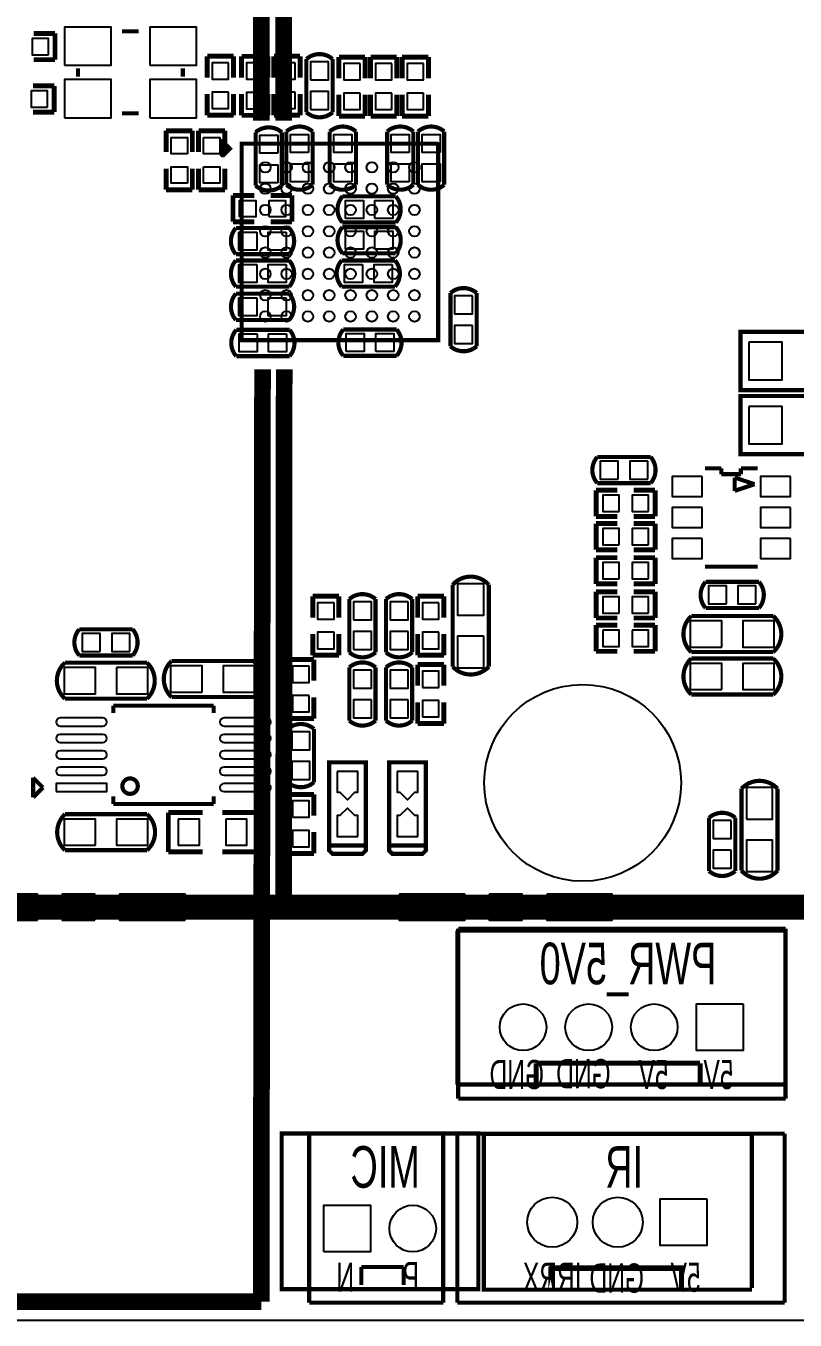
# Model space of a CAD drawing. Extents: x -118 to 7078, y 0 to 4366.
# Drawn here: x 1328 to 2252, y 0 to 1554 of the extents above; entities that cross this region are included whole.
import ezdxf

# ---------------------------------------------------------------- set-up
doc = ezdxf.new("R2010")
doc.units = 0
doc.header["$MEASUREMENT"] = 0
for name, color, linetype in [('BG_OUTLINE', 254, 'CONTINUOUS'), ('BG_SILKSCREEN_BOTTOM', 141, 'CONTINUOUS'), ('PG_SILKSCREEN_BOTTOM', 85, 'CONTINUOUS'), ('PG_SILKSCREEN_TOP', 85, 'CONTINUOUS'), ('PIN_BOTTOM', 5, 'CONTINUOUS'), ('PIN_TOP', 92, 'CONTINUOUS')]:
    doc.layers.add(name, color=color, linetype=linetype)

msp = doc.modelspace()

# ---------------------------------------------------------------- linework, layer by layer
at = {"layer": 'BG_OUTLINE'}
msp.add_lwpolyline([(-118.11, 4056.352), (-118.11, 157.158, 0.414214), (39.048, 0), (6929.835, 0, 0.378859), (7078.22, 148.385), (7078.22, 4054.613, 0.42493), (6917.834, 4215), (6557, 4214.999), (6557, 3842), (5999, 3842), (5999, 4214.998), (1823, 4214.987), (1823, 4168), (1656, 4168), (1656, 4214.987), (1205, 4214.986), (1205, 4168), (1038, 4168), (1038, 4214.986), (40.538, 4214.985, 0.418755)], format="xyb", close=True, dxfattribs=at)
at = {"layer": 'BG_SILKSCREEN_BOTTOM'}
for points in [[(258, 496, 30, 30, 0), (6291, 496, 30, 30, 0)], [(1847, 470, 5, 5, 0), (2240, 470, 5, 5, 0)], [(1847, 266, 5, 5, 0), (1847, 470, 5, 5, 0)], [(2240, 470, 5, 5, 0), (2240, 266, 5, 5, 0)], [(2240, 266, 5, 5, 0), (1847, 266, 5, 5, 0)], [(1668, 224, 5, 5, 0), (1829, 224, 5, 5, 0)], [(1668, 21, 5, 5, 0), (1668, 224, 5, 5, 0)], [(1829, 224, 5, 5, 0), (1829, 21, 5, 5, 0)], [(2239, 224, 5, 5, 0), (1846, 224, 5, 5, 0)], [(1846, 224, 5, 5, 0), (1846, 21, 5, 5, 0)], [(2239, 21, 5, 5, 0), (2239, 224, 5, 5, 0)], [(1829, 21, 5, 5, 0), (1668, 21, 5, 5, 0)], [(1846, 21, 5, 5, 0), (2239, 21, 5, 5, 0)]]:
    msp.add_lwpolyline(points, format="xyseb", dxfattribs=at)
at = {"layer": 'PG_SILKSCREEN_BOTTOM'}
for points in [[(1337.239, 1545.348, 5.909, 5.909, 0), (1362.829, 1545.348, 5.909, 5.909, 0)], [(1362.829, 1545.348, 5.909, 5.909, 0), (1362.829, 1513.852, 5.909, 5.909, 0)], [(1443.4, 1547.81, 5, 5, 0), (1463.4, 1547.81, 5, 5, 0)], [(1362.829, 1513.852, 5.909, 5.909, 0), (1337.239, 1513.852, 5.909, 5.909, 0)], [(1545.652, 1518.029, 5.909, 5.909, 0), (1577.148, 1518.029, 5.909, 5.909, 0)], [(1545.652, 1492.439, 5.909, 5.909, 0), (1545.652, 1518.029, 5.909, 5.909, 0)], [(1577.148, 1518.029, 5.909, 5.909, 0), (1577.148, 1492.439, 5.909, 5.909, 0)], [(1586.852, 1517.909, 5.909, 5.909, 0), (1618.348, 1517.909, 5.909, 5.909, 0)], [(1586.852, 1492.319, 5.909, 5.909, 0), (1586.852, 1517.909, 5.909, 5.909, 0)], [(1618.348, 1517.909, 5.909, 5.909, 0), (1618.348, 1492.319, 5.909, 5.909, 0)], [(1625.652, 1518.029, 5.909, 5.909, 0), (1657.148, 1518.029, 5.909, 5.909, 0)], [(1625.652, 1492.439, 5.909, 5.909, 0), (1625.652, 1518.029, 5.909, 5.909, 0)], [(1657.148, 1518.029, 5.909, 5.909, 0), (1657.148, 1492.439, 5.909, 5.909, 0)], [(1664.652, 1492.439, 5, 5, 0), (1664.652, 1514.6, 5, 5, -0.37791), (1696.148, 1514.6, 5, 5, 0)], [(1696.148, 1514.6, 5, 5, 0), (1696.148, 1492.439, 5, 5, 0)], [(1703.652, 1517.029, 5.909, 5.909, 0), (1735.148, 1517.029, 5.909, 5.909, 0)], [(1703.652, 1491.439, 5.909, 5.909, 0), (1703.652, 1517.029, 5.909, 5.909, 0)], [(1735.148, 1517.029, 5.909, 5.909, 0), (1735.148, 1491.439, 5.909, 5.909, 0)], [(1741.652, 1517.029, 5.909, 5.909, 0), (1773.148, 1517.029, 5.909, 5.909, 0)], [(1741.652, 1491.439, 5.909, 5.909, 0), (1741.652, 1517.029, 5.909, 5.909, 0)], [(1773.148, 1517.029, 5.909, 5.909, 0), (1773.148, 1491.439, 5.909, 5.909, 0)], [(1779.652, 1517.029, 5.909, 5.909, 0), (1811.148, 1517.029, 5.909, 5.909, 0)], [(1779.652, 1491.439, 5.909, 5.909, 0), (1779.652, 1517.029, 5.909, 5.909, 0)], [(1811.148, 1517.029, 5.909, 5.909, 0), (1811.148, 1491.439, 5.909, 5.909, 0)], [(1390.41, 1503.6, 5, 5, 0), (1390.41, 1493.6, 5, 5, 0)], [(1516.39, 1503.6, 5, 5, 0), (1516.39, 1493.6, 5, 5, 0)], [(1696.148, 1492.439, 5, 5, 0), (1696.148, 1450.6, 5, 5, -0.37791), (1664.652, 1450.6, 5, 5, 0)], [(1664.652, 1450.6, 5, 5, 0), (1664.652, 1492.439, 5, 5, 0)], [(1336.239, 1482.348, 5.909, 5.909, 0), (1361.829, 1482.348, 5.909, 5.909, 0)], [(1361.829, 1482.348, 5.909, 5.909, 0), (1361.829, 1450.852, 5.909, 5.909, 0)], [(1545.652, 1472.761, 5.909, 5.909, 0), (1545.652, 1447.171, 5.909, 5.909, 0)], [(1577.148, 1447.171, 5.909, 5.909, 0), (1577.148, 1472.761, 5.909, 5.909, 0)], [(1586.852, 1472.641, 5.909, 5.909, 0), (1586.852, 1447.051, 5.909, 5.909, 0)], [(1618.348, 1447.051, 5.909, 5.909, 0), (1618.348, 1472.641, 5.909, 5.909, 0)], [(1625.652, 1472.761, 5.909, 5.909, 0), (1625.652, 1447.171, 5.909, 5.909, 0)], [(1657.148, 1447.171, 5.909, 5.909, 0), (1657.148, 1472.761, 5.909, 5.909, 0)], [(1703.652, 1471.761, 5.909, 5.909, 0), (1703.652, 1446.171, 5.909, 5.909, 0)], [(1735.148, 1446.171, 5.909, 5.909, 0), (1735.148, 1471.761, 5.909, 5.909, 0)], [(1741.652, 1471.761, 5.909, 5.909, 0), (1741.652, 1446.171, 5.909, 5.909, 0)], [(1773.148, 1446.171, 5.909, 5.909, 0), (1773.148, 1471.761, 5.909, 5.909, 0)], [(1779.652, 1471.761, 5.909, 5.909, 0), (1779.652, 1446.171, 5.909, 5.909, 0)], [(1811.148, 1446.171, 5.909, 5.909, 0), (1811.148, 1471.761, 5.909, 5.909, 0)], [(1361.829, 1450.852, 5.909, 5.909, 0), (1336.239, 1450.852, 5.909, 5.909, 0)], [(1443.4, 1449.39, 5, 5, 0), (1463.4, 1449.39, 5, 5, 0)], [(1545.652, 1447.171, 5.909, 5.909, 0), (1577.148, 1447.171, 5.909, 5.909, 0)], [(1586.852, 1447.051, 5.909, 5.909, 0), (1618.348, 1447.051, 5.909, 5.909, 0)], [(1625.652, 1447.171, 5.909, 5.909, 0), (1657.148, 1447.171, 5.909, 5.909, 0)], [(1703.652, 1446.171, 5.909, 5.909, 0), (1735.148, 1446.171, 5.909, 5.909, 0)], [(1741.652, 1446.171, 5.909, 5.909, 0), (1773.148, 1446.171, 5.909, 5.909, 0)], [(1779.652, 1446.171, 5.909, 5.909, 0), (1811.148, 1446.171, 5.909, 5.909, 0)], [(1562.9, 1401, 5, 5, 0), (1562.9, 1416, 5, 5, 0), (1563.9, 1416, 5, 5, 0), (1572.9, 1407, 5, 5, 0), (1566.9, 1401, 5, 5, 0), (1562.9, 1401, 5, 5, 0), (1562.9, 1400, 5, 5, 0), (1563.9, 1399, 5, 5, 0), (1564.9, 1399, 5, 5, 0), (1566.9, 1401, 5, 5, 0)], [(1586.9, 1177, 5, 5, 0), (1586.9, 1413, 5, 5, 0), (1821.9, 1413, 5, 5, 0), (1822.9, 1412, 5, 5, 0), (1822.9, 1177, 5, 5, 0), (1586.9, 1177, 5, 5, 0)], [(1566.9, 1412, 5, 5, 0), (1566.9, 1402, 5, 5, 0.668047), (1567.607, 1401.707, 5, 5, 0), (1572.9, 1407, 5, 5, 0), (1567.9, 1412, 5, 5, 0), (1566.9, 1412, 5, 5, 0)], [(1837.652, 1191.761, 5, 5, 0), (1837.652, 1233.6, 5, 5, -0.37791), (1869.148, 1233.6, 5, 5, 0)], [(1869.148, 1233.6, 5, 5, 0), (1869.148, 1191.761, 5, 5, 0)], [(1869.148, 1191.761, 5, 5, 0), (1869.148, 1169.6, 5, 5, -0.37791), (1837.652, 1169.6, 5, 5, 0)], [(1837.652, 1169.6, 5, 5, 0), (1837.652, 1191.761, 5, 5, 0)], [(2186, 1117, 5, 5, 0), (2326, 1117, 5, 5, 0), (2326, 1187, 5, 5, 0), (2186, 1187, 5, 5, 0), (2186, 1117, 5, 5, 0)], [(2186, 1040, 5, 5, 0), (2326, 1040, 5, 5, 0), (2326, 1110, 5, 5, 0), (2186, 1110, 5, 5, 0), (2186, 1040, 5, 5, 0)], [(2036.161, 1005.252, 5, 5, 0), (2014, 1005.252, 5, 5, -0.37791), (2014, 1036.748, 5, 5, 0)], [(2014, 1036.748, 5, 5, 0), (2036.161, 1036.748, 5, 5, 0)], [(2036.161, 1036.748, 5, 5, 0), (2078, 1036.748, 5, 5, -0.37791), (2078, 1005.252, 5, 5, 0)], [(2163, 1023.059, 5, 5, 0), (2143.5, 1023.059, 5, 5, 0)], [(2163, 1016, 5, 5, 0), (2163, 1023.059, 5, 5, 0)], [(2186.402, 1016, 5, 5, 0), (2163, 1016, 5, 5, 0)], [(2178.941, 1012, 5, 5, 0), (2178.941, 996, 5, 5, 0)], [(2202.87, 1004, 5, 5, 0), (2178.941, 1012, 5, 5, 0)], [(2186.402, 1023.059, 5, 5, 0), (2186.402, 1016, 5, 5, 0)], [(2206.5, 1023.059, 5, 5, 0), (2186.402, 1023.059, 5, 5, 0)], [(2012.571, 996.748, 5.909, 5.909, 0), (2012.571, 965.252, 5.909, 5.909, 0)], [(2038.161, 996.748, 5.909, 5.909, 0), (2012.571, 996.748, 5.909, 5.909, 0)], [(2078, 1005.252, 5, 5, 0), (2036.161, 1005.252, 5, 5, 0)], [(2057.839, 996.748, 5.909, 5.909, 0), (2083.429, 996.748, 5.909, 5.909, 0)], [(2083.429, 996.748, 5.909, 5.909, 0), (2083.429, 965.252, 5.909, 5.909, 0)], [(2178.941, 996, 5, 5, 0), (2202.87, 1004, 5, 5, 0)], [(2012.571, 965.252, 5.909, 5.909, 0), (2038.161, 965.252, 5.909, 5.909, 0)], [(2083.429, 965.252, 5.909, 5.909, 0), (2057.839, 965.252, 5.909, 5.909, 0)], [(2012.571, 956.748, 5.909, 5.909, 0), (2012.571, 925.252, 5.909, 5.909, 0)], [(2038.161, 956.748, 5.909, 5.909, 0), (2012.571, 956.748, 5.909, 5.909, 0)], [(2057.839, 956.748, 5.909, 5.909, 0), (2083.429, 956.748, 5.909, 5.909, 0)], [(2083.429, 956.748, 5.909, 5.909, 0), (2083.429, 925.252, 5.909, 5.909, 0)], [(2012.571, 925.252, 5.909, 5.909, 0), (2038.161, 925.252, 5.909, 5.909, 0)], [(2012.571, 915.748, 5.909, 5.909, 0), (2012.571, 884.252, 5.909, 5.909, 0)], [(2038.161, 915.748, 5.909, 5.909, 0), (2012.571, 915.748, 5.909, 5.909, 0)], [(2083.429, 925.252, 5.909, 5.909, 0), (2057.839, 925.252, 5.909, 5.909, 0)], [(2057.839, 915.748, 5.909, 5.909, 0), (2083.429, 915.748, 5.909, 5.909, 0)], [(2083.429, 915.748, 5.909, 5.909, 0), (2083.429, 884.252, 5.909, 5.909, 0)], [(2143.5, 904.941, 5, 5, 0), (2206.5, 904.941, 5, 5, 0)], [(1840.35, 784.791, 5, 5, 0), (1840.35, 883.209, 5, 5, -0.450474), (1883.65, 883.209, 5, 5, 0)], [(2012.571, 884.252, 5.909, 5.909, 0), (2038.161, 884.252, 5.909, 5.909, 0)], [(2083.429, 884.252, 5.909, 5.909, 0), (2057.839, 884.252, 5.909, 5.909, 0)], [(2166.161, 855.252, 5, 5, 0), (2144, 855.252, 5, 5, -0.37791), (2144, 886.748, 5, 5, 0)], [(2144, 886.748, 5, 5, 0), (2166.161, 886.748, 5, 5, 0)], [(2166.161, 886.748, 5, 5, 0), (2208, 886.748, 5, 5, -0.37791), (2208, 855.252, 5, 5, 0)], [(1672.252, 869.429, 5.909, 5.909, 0), (1703.748, 869.429, 5.909, 5.909, 0)], [(1672.252, 843.839, 5.909, 5.909, 0), (1672.252, 869.429, 5.909, 5.909, 0)], [(1703.748, 869.429, 5.909, 5.909, 0), (1703.748, 843.839, 5.909, 5.909, 0)], [(1716.252, 843.839, 5, 5, 0), (1716.252, 866, 5, 5, -0.37791), (1747.748, 866, 5, 5, 0)], [(1760.252, 824.161, 5, 5, 0), (1760.252, 866, 5, 5, -0.37791), (1791.748, 866, 5, 5, 0)], [(1798.252, 869.429, 5.909, 5.909, 0), (1829.748, 869.429, 5.909, 5.909, 0)], [(1798.252, 843.839, 5.909, 5.909, 0), (1798.252, 869.429, 5.909, 5.909, 0)], [(1829.748, 869.429, 5.909, 5.909, 0), (1829.748, 843.839, 5.909, 5.909, 0)], [(1883.65, 883.209, 5, 5, 0), (1883.65, 784.791, 5, 5, 0)], [(2012.571, 874.748, 5.909, 5.909, 0), (2012.571, 843.252, 5.909, 5.909, 0)], [(2038.161, 874.748, 5.909, 5.909, 0), (2012.571, 874.748, 5.909, 5.909, 0)], [(2057.839, 874.748, 5.909, 5.909, 0), (2083.429, 874.748, 5.909, 5.909, 0)], [(2083.429, 874.748, 5.909, 5.909, 0), (2083.429, 843.252, 5.909, 5.909, 0)], [(1747.748, 866, 5, 5, 0), (1747.748, 843.839, 5, 5, 0)], [(1791.748, 866, 5, 5, 0), (1791.748, 824.161, 5, 5, 0)], [(2208, 855.252, 5, 5, 0), (2166.161, 855.252, 5, 5, 0)], [(1747.748, 843.839, 5, 5, 0), (1747.748, 802, 5, 5, -0.37791), (1716.252, 802, 5, 5, 0)], [(1716.252, 802, 5, 5, 0), (1716.252, 843.839, 5, 5, 0)], [(2012.571, 843.252, 5.909, 5.909, 0), (2038.161, 843.252, 5.909, 5.909, 0)], [(2083.429, 843.252, 5.909, 5.909, 0), (2057.839, 843.252, 5.909, 5.909, 0)], [(2126.791, 802.35, 5, 5, -0.432734), (2126.791, 845.65, 5, 5, 0)], [(2126.791, 845.65, 5, 5, 0), (2225.209, 845.65, 5, 5, -0.450474), (2225.209, 802.35, 5, 5, 0)], [(1414.161, 798.252, 5, 5, 0), (1392, 798.252, 5, 5, -0.37791), (1392, 829.748, 5, 5, 0)], [(1392, 829.748, 5, 5, 0), (1414.161, 829.748, 5, 5, 0)], [(1414.161, 829.748, 5, 5, 0), (1456, 829.748, 5, 5, -0.37791), (1456, 798.252, 5, 5, 0)], [(1672.252, 824.161, 5.909, 5.909, 0), (1672.252, 798.571, 5.909, 5.909, 0)], [(1703.748, 798.571, 5.909, 5.909, 0), (1703.748, 824.161, 5.909, 5.909, 0)], [(1791.748, 824.161, 5, 5, 0), (1791.748, 802, 5, 5, -0.37791), (1760.252, 802, 5, 5, 0)], [(1760.252, 802, 5, 5, 0), (1760.252, 824.161, 5, 5, 0)], [(1798.252, 824.161, 5.909, 5.909, 0), (1798.252, 798.571, 5.909, 5.909, 0)], [(1829.748, 798.571, 5.909, 5.909, 0), (1829.748, 824.161, 5.909, 5.909, 0)], [(2012.571, 834.748, 5.909, 5.909, 0), (2038.161, 834.748, 5.909, 5.909, 0)], [(2012.571, 803.252, 5.909, 5.909, 0), (2012.571, 834.748, 5.909, 5.909, 0)], [(2083.429, 834.748, 5.909, 5.909, 0), (2057.839, 834.748, 5.909, 5.909, 0)], [(2083.429, 803.252, 5.909, 5.909, 0), (2083.429, 834.748, 5.909, 5.909, 0)], [(1456, 798.252, 5, 5, 0), (1414.161, 798.252, 5, 5, 0)], [(1502.791, 748.35, 5, 5, -0.432734), (1502.791, 791.65, 5, 5, 0)], [(1502.791, 791.65, 5, 5, 0), (1601.209, 791.65, 5, 5, -0.450474), (1601.209, 748.35, 5, 5, 0)], [(1642.252, 793.429, 5.909, 5.909, 0), (1673.748, 793.429, 5.909, 5.909, 0)], [(1642.252, 767.839, 5.909, 5.909, 0), (1642.252, 793.429, 5.909, 5.909, 0)], [(1672.252, 798.571, 5.909, 5.909, 0), (1703.748, 798.571, 5.909, 5.909, 0)], [(1673.748, 793.429, 5.909, 5.909, 0), (1673.748, 767.839, 5.909, 5.909, 0)], [(1798.252, 798.571, 5.909, 5.909, 0), (1829.748, 798.571, 5.909, 5.909, 0)], [(2038.161, 803.252, 5.909, 5.909, 0), (2012.571, 803.252, 5.909, 5.909, 0)], [(2057.839, 803.252, 5.909, 5.909, 0), (2083.429, 803.252, 5.909, 5.909, 0)], [(2126.791, 751.35, 5, 5, -0.432734), (2126.791, 794.65, 5, 5, 0)], [(2225.209, 802.35, 5, 5, 0), (2126.791, 802.35, 5, 5, 0)], [(2126.791, 794.65, 5, 5, 0), (2225.209, 794.65, 5, 5, -0.450474), (2225.209, 751.35, 5, 5, 0)], [(1473.209, 746.35, 5, 5, 0), (1374.791, 746.35, 5, 5, -0.450474), (1374.791, 789.65, 5, 5, 0)], [(1374.791, 789.65, 5, 5, 0), (1473.209, 789.65, 5, 5, 0)], [(1473.209, 789.65, 5, 5, -0.432734), (1473.209, 746.35, 5, 5, 0)], [(1716.252, 742.161, 5, 5, 0), (1716.252, 784, 5, 5, -0.37791), (1747.748, 784, 5, 5, 0)], [(1747.748, 784, 5, 5, 0), (1747.748, 742.161, 5, 5, 0)], [(1760.252, 742.161, 5, 5, 0), (1760.252, 784, 5, 5, -0.37791), (1791.748, 784, 5, 5, 0)], [(1791.748, 784, 5, 5, 0), (1791.748, 742.161, 5, 5, 0)], [(1798.252, 787.429, 5.909, 5.909, 0), (1798.252, 761.839, 5.909, 5.909, 0)], [(1829.748, 787.429, 5.909, 5.909, 0), (1798.252, 787.429, 5.909, 5.909, 0)], [(1829.748, 761.839, 5.909, 5.909, 0), (1829.748, 787.429, 5.909, 5.909, 0)], [(1883.65, 784.791, 5, 5, -0.432734), (1840.35, 784.791, 5, 5, 0)], [(1601.209, 748.35, 5, 5, 0), (1502.791, 748.35, 5, 5, 0)], [(1642.252, 748.161, 5.909, 5.909, 0), (1642.252, 722.571, 5.909, 5.909, 0)], [(1673.748, 722.571, 5.909, 5.909, 0), (1673.748, 748.161, 5.909, 5.909, 0)], [(2225.209, 751.35, 5, 5, 0), (2126.791, 751.35, 5, 5, 0)], [(1432.76, 738.05, 5, 5, 0), (1553.24, 738.05, 5, 5, 0)], [(1432.76, 729, 5, 5, 0), (1432.76, 738.05, 5, 5, 0)], [(1553.24, 738.05, 5, 5, 0), (1553.24, 729, 5, 5, 0)], [(1747.748, 742.161, 5, 5, 0), (1747.748, 720, 5, 5, -0.37791), (1716.252, 720, 5, 5, 0)], [(1716.252, 720, 5, 5, 0), (1716.252, 742.161, 5, 5, 0)], [(1791.748, 742.161, 5, 5, 0), (1791.748, 720, 5, 5, -0.37791), (1760.252, 720, 5, 5, 0)], [(1760.252, 720, 5, 5, 0), (1760.252, 742.161, 5, 5, 0)], [(1798.252, 716.571, 5.909, 5.909, 0), (1798.252, 742.161, 5.909, 5.909, 0)], [(1829.748, 742.161, 5.909, 5.909, 0), (1829.748, 716.571, 5.909, 5.909, 0)], [(1642.252, 722.571, 5.909, 5.909, 0), (1673.748, 722.571, 5.909, 5.909, 0)], [(1642.252, 687.839, 5, 5, 0), (1642.252, 710, 5, 5, -0.37791), (1673.748, 710, 5, 5, 0)], [(1829.748, 716.571, 5.909, 5.909, 0), (1798.252, 716.571, 5.909, 5.909, 0)], [(1673.748, 710, 5, 5, 0), (1673.748, 687.839, 5, 5, 0)], [(1673.748, 687.839, 5, 5, 0), (1673.748, 646, 5, 5, -0.37791), (1642.252, 646, 5, 5, 0)], [(1642.252, 646, 5, 5, 0), (1642.252, 687.839, 5, 5, 0)], [(1736, 570, 5, 5, 0), (1692, 570, 5, 5, 0), (1692, 670, 5, 5, 0), (1736, 670, 5, 5, 0), (1736, 570, 5, 5, 0)], [(1808, 570, 5, 5, 0), (1764, 570, 5, 5, 0), (1764, 670, 5, 5, 0), (1808, 670, 5, 5, 0), (1808, 570, 5, 5, 0)], [(1336.56, 651.39, 5, 5, 0), (1348.37, 639.58, 5, 5, 0)], [(1336.56, 627.77, 5, 5, 0), (1336.56, 651.39, 5, 5, 0)], [(1462.21, 641.34, 5, 5, 1), (1443.65, 641.34, 5, 5, 1), (1462.21, 641.34, 5, 5, 0)], [(1348.37, 639.58, 5, 5, 0), (1336.56, 627.77, 5, 5, 0)], [(2187.15, 638.315, 5, 5, -0.432734), (2230.45, 638.315, 5, 5, 0)], [(2230.45, 638.315, 5, 5, 0), (2230.45, 539.897, 5, 5, -0.450474), (2187.15, 539.897, 5, 5, 0)], [(2187.15, 539.897, 5, 5, 0), (2187.15, 638.315, 5, 5, 0)], [(1432.76, 619.94, 5, 5, 0), (1432.76, 629, 5, 5, 0)], [(1553.24, 619.94, 5, 5, 0), (1432.76, 619.94, 5, 5, 0)], [(1553.24, 629, 5, 5, 0), (1553.24, 619.94, 5, 5, 0)], [(1642.252, 631.429, 5.909, 5.909, 0), (1642.252, 605.839, 5.909, 5.909, 0)], [(1673.748, 631.429, 5.909, 5.909, 0), (1642.252, 631.429, 5.909, 5.909, 0)], [(1673.748, 605.839, 5.909, 5.909, 0), (1673.748, 631.429, 5.909, 5.909, 0)], [(1374.791, 564.35, 5, 5, -0.432734), (1374.791, 607.65, 5, 5, 0)], [(1374.791, 607.65, 5, 5, 0), (1473.209, 607.65, 5, 5, -0.450474), (1473.209, 564.35, 5, 5, 0)], [(1498.85, 609.618, 5.909, 5.909, 0), (1540.189, 609.618, 5.909, 5.909, 0)], [(1498.85, 562.382, 5.909, 5.909, 0), (1498.85, 609.618, 5.909, 5.909, 0)], [(1605.15, 609.618, 5.909, 5.909, 0), (1563.811, 609.618, 5.909, 5.909, 0)], [(1605.15, 562.382, 5.909, 5.909, 0), (1605.15, 609.618, 5.909, 5.909, 0)], [(2148.152, 561.541, 5, 5, 0), (2148.152, 603.38, 5, 5, -0.37791), (2179.648, 603.38, 5, 5, 0)], [(2179.648, 603.38, 5, 5, 0), (2179.648, 561.541, 5, 5, 0)], [(1642.252, 560.571, 5.909, 5.909, 0), (1642.252, 586.161, 5.909, 5.909, 0)], [(1673.748, 586.161, 5.909, 5.909, 0), (1673.748, 560.571, 5.909, 5.909, 0)], [(1473.209, 564.35, 5, 5, 0), (1374.791, 564.35, 5, 5, 0)], [(1540.189, 562.382, 5.909, 5.909, 0), (1498.85, 562.382, 5.909, 5.909, 0)], [(1563.811, 562.382, 5.909, 5.909, 0), (1605.15, 562.382, 5.909, 5.909, 0)], [(1673.748, 560.571, 5.909, 5.909, 0), (1642.252, 560.571, 5.909, 5.909, 0)], [(1692, 570, 5, 5, 0), (1692, 564, 5, 5, 0), (1696, 560, 5, 5, 0), (1714, 560, 5, 5, 0)], [(1736, 570, 5, 5, 0), (1736, 564, 5, 5, 0), (1732, 560, 5, 5, 0), (1714, 560, 5, 5, 0)], [(1764, 570, 5, 5, 0), (1764, 564, 5, 5, 0), (1768, 560, 5, 5, 0), (1786, 560, 5, 5, 0)], [(1808, 570, 5, 5, 0), (1808, 564, 5, 5, 0), (1804, 560, 5, 5, 0), (1786, 560, 5, 5, 0)], [(2179.648, 561.541, 5, 5, 0), (2179.648, 539.38, 5, 5, -0.37791), (2148.152, 539.38, 5, 5, 0)], [(2148.152, 539.38, 5, 5, 0), (2148.152, 561.541, 5, 5, 0)]]:
    msp.add_lwpolyline(points, format="xyseb", dxfattribs=at)
at = {"layer": 'PG_SILKSCREEN_TOP'}
for points in [[(1605.909, 3563.6, 20, 20, 0), (677.4, 3563.6, 20, 20, 0), (677.4, 22, 20, 20, 0), (1610.4, 22, 20, 20, 0)], [(1610.4, 1440.6, 20, 20, 0), (1610.4, 3563.6, 20, 20, 0)], [(1637.4, 3223.6, 20, 20, 0), (1637.4, 1440.6, 20, 20, 0)], [(1496.252, 1428.429, 5.909, 5.909, 0), (1527.748, 1428.429, 5.909, 5.909, 0)], [(1496.252, 1402.839, 5.909, 5.909, 0), (1496.252, 1428.429, 5.909, 5.909, 0)], [(1527.748, 1428.429, 5.909, 5.909, 0), (1527.748, 1402.839, 5.909, 5.909, 0)], [(1535.252, 1428.429, 5.909, 5.909, 0), (1535.252, 1402.839, 5.909, 5.909, 0)], [(1566.748, 1428.429, 5.909, 5.909, 0), (1535.252, 1428.429, 5.909, 5.909, 0)], [(1566.748, 1402.839, 5.909, 5.909, 0), (1566.748, 1428.429, 5.909, 5.909, 0)], [(1635.148, 1404.439, 5, 5, 0), (1635.148, 1426.6, 5, 5, 0.37791), (1603.652, 1426.6, 5, 5, 0)], [(1672.148, 1405.439, 5, 5, 0), (1672.148, 1427.6, 5, 5, 0.37791), (1640.652, 1427.6, 5, 5, 0)], [(1640.652, 1427.6, 5, 5, 0), (1640.652, 1405.439, 5, 5, 0)], [(1724.148, 1405.439, 5, 5, 0), (1724.148, 1427.6, 5, 5, 0.37791), (1692.652, 1427.6, 5, 5, 0)], [(1692.652, 1427.6, 5, 5, 0), (1692.652, 1405.439, 5, 5, 0)], [(1793.148, 1405.439, 5, 5, 0), (1793.148, 1427.6, 5, 5, 0.37791), (1761.652, 1427.6, 5, 5, 0)], [(1761.652, 1427.6, 5, 5, 0), (1761.652, 1405.439, 5, 5, 0)], [(1830.148, 1405.439, 5, 5, 0), (1830.148, 1427.6, 5, 5, 0.37791), (1798.652, 1427.6, 5, 5, 0)], [(1798.652, 1427.6, 5, 5, 0), (1798.652, 1405.439, 5, 5, 0)], [(1603.652, 1426.6, 5, 5, 0), (1603.652, 1404.439, 5, 5, 0)], [(1603.652, 1404.439, 5, 5, 0), (1603.652, 1362.6, 5, 5, 0.37791), (1635.148, 1362.6, 5, 5, 0)], [(1635.148, 1362.6, 5, 5, 0), (1635.148, 1404.439, 5, 5, 0)], [(1640.652, 1405.439, 5, 5, 0), (1640.652, 1363.6, 5, 5, 0.37791), (1672.148, 1363.6, 5, 5, 0)], [(1672.148, 1363.6, 5, 5, 0), (1672.148, 1405.439, 5, 5, 0)], [(1692.652, 1405.439, 5, 5, 0), (1692.652, 1363.6, 5, 5, 0.37791), (1724.148, 1363.6, 5, 5, 0)], [(1724.148, 1363.6, 5, 5, 0), (1724.148, 1405.439, 5, 5, 0)], [(1761.652, 1405.439, 5, 5, 0), (1761.652, 1363.6, 5, 5, 0.37791), (1793.148, 1363.6, 5, 5, 0)], [(1793.148, 1363.6, 5, 5, 0), (1793.148, 1405.439, 5, 5, 0)], [(1798.652, 1405.439, 5, 5, 0), (1798.652, 1363.6, 5, 5, 0.37791), (1830.148, 1363.6, 5, 5, 0)], [(1830.148, 1363.6, 5, 5, 0), (1830.148, 1405.439, 5, 5, 0)], [(1496.252, 1383.161, 5.909, 5.909, 0), (1496.252, 1357.571, 5.909, 5.909, 0)], [(1527.748, 1357.571, 5.909, 5.909, 0), (1527.748, 1383.161, 5.909, 5.909, 0)], [(1535.252, 1357.571, 5.909, 5.909, 0), (1535.252, 1383.161, 5.909, 5.909, 0)], [(1566.748, 1383.161, 5.909, 5.909, 0), (1566.748, 1357.571, 5.909, 5.909, 0)], [(1496.252, 1357.571, 5.909, 5.909, 0), (1527.748, 1357.571, 5.909, 5.909, 0)], [(1566.748, 1357.571, 5.909, 5.909, 0), (1535.252, 1357.571, 5.909, 5.909, 0)], [(1576.571, 1350.748, 5.909, 5.909, 0), (1576.571, 1319.252, 5.909, 5.909, 0)], [(1602.161, 1350.748, 5.909, 5.909, 0), (1576.571, 1350.748, 5.909, 5.909, 0)], [(1621.839, 1350.748, 5.909, 5.909, 0), (1647.429, 1350.748, 5.909, 5.909, 0)], [(1647.429, 1350.748, 5.909, 5.909, 0), (1647.429, 1319.252, 5.909, 5.909, 0)], [(1749.839, 1349.748, 5, 5, 0), (1708, 1349.748, 5, 5, 0.37791), (1708, 1318.252, 5, 5, 0)], [(1749.839, 1318.252, 5, 5, 0), (1772, 1318.252, 5, 5, 0.37791), (1772, 1349.748, 5, 5, 0)], [(1772, 1349.748, 5, 5, 0), (1749.839, 1349.748, 5, 5, 0)], [(1576.571, 1319.252, 5.909, 5.909, 0), (1602.161, 1319.252, 5.909, 5.909, 0)], [(1647.429, 1319.252, 5.909, 5.909, 0), (1621.839, 1319.252, 5.909, 5.909, 0)], [(1602.161, 1311.748, 5, 5, 0), (1580, 1311.748, 5, 5, 0.37791), (1580, 1280.252, 5, 5, 0)], [(1602.161, 1280.252, 5, 5, 0), (1644, 1280.252, 5, 5, 0.37791), (1644, 1311.748, 5, 5, 0)], [(1644, 1311.748, 5, 5, 0), (1602.161, 1311.748, 5, 5, 0)], [(1749.839, 1312.748, 5, 5, 0), (1708, 1312.748, 5, 5, 0.37791), (1708, 1281.252, 5, 5, 0)], [(1708, 1318.252, 5, 5, 0), (1749.839, 1318.252, 5, 5, 0)], [(1749.839, 1281.252, 5, 5, 0), (1772, 1281.252, 5, 5, 0.37791), (1772, 1312.748, 5, 5, 0)], [(1772, 1312.748, 5, 5, 0), (1749.839, 1312.748, 5, 5, 0)], [(1602.161, 1272.748, 5, 5, 0), (1580, 1272.748, 5, 5, 0.37791), (1580, 1241.252, 5, 5, 0)], [(1580, 1280.252, 5, 5, 0), (1602.161, 1280.252, 5, 5, 0)], [(1602.161, 1241.252, 5, 5, 0), (1644, 1241.252, 5, 5, 0.37791), (1644, 1272.748, 5, 5, 0)], [(1644, 1272.748, 5, 5, 0), (1602.161, 1272.748, 5, 5, 0)], [(1729.161, 1272.748, 5, 5, 0), (1707, 1272.748, 5, 5, 0.37791), (1707, 1241.252, 5, 5, 0)], [(1708, 1281.252, 5, 5, 0), (1749.839, 1281.252, 5, 5, 0)], [(1729.161, 1241.252, 5, 5, 0), (1771, 1241.252, 5, 5, 0.37791), (1771, 1272.748, 5, 5, 0)], [(1771, 1272.748, 5, 5, 0), (1729.161, 1272.748, 5, 5, 0)], [(1580, 1241.252, 5, 5, 0), (1602.161, 1241.252, 5, 5, 0)], [(1707, 1241.252, 5, 5, 0), (1729.161, 1241.252, 5, 5, 0)], [(1602.161, 1232.748, 5, 5, 0), (1580, 1232.748, 5, 5, 0.37791), (1580, 1201.252, 5, 5, 0)], [(1602.161, 1201.252, 5, 5, 0), (1644, 1201.252, 5, 5, 0.37791), (1644, 1232.748, 5, 5, 0)], [(1644, 1232.748, 5, 5, 0), (1602.161, 1232.748, 5, 5, 0)], [(1580, 1201.252, 5, 5, 0), (1602.161, 1201.252, 5, 5, 0)], [(1602.561, 1189.348, 5, 5, 0), (1580.4, 1189.348, 5, 5, 0.37791), (1580.4, 1157.852, 5, 5, 0)], [(1602.561, 1157.852, 5, 5, 0), (1644.4, 1157.852, 5, 5, 0.37791), (1644.4, 1189.348, 5, 5, 0)], [(1644.4, 1189.348, 5, 5, 0), (1602.561, 1189.348, 5, 5, 0)], [(1750.839, 1189.748, 5, 5, 0), (1709, 1189.748, 5, 5, 0.37791), (1709, 1158.252, 5, 5, 0)], [(1750.839, 1158.252, 5, 5, 0), (1773, 1158.252, 5, 5, 0.37791), (1773, 1189.748, 5, 5, 0)], [(1773, 1189.748, 5, 5, 0), (1750.839, 1189.748, 5, 5, 0)], [(1580.4, 1157.852, 5, 5, 0), (1602.561, 1157.852, 5, 5, 0)], [(1610.4, 22, 20, 20, 0), (1612, 1142, 20, 20, 0)], [(1638, 1142, 20, 20, 0), (1637.4, 498.6, 20, 20, 0)], [(1709, 1158.252, 5, 5, 0), (1750.839, 1158.252, 5, 5, 0)], [(1637.4, 498.6, 20, 20, 0), (3058.4, 498.6, 20, 20, 0)], [(1846.139, 467.942, 5, 5, 0), (2239.84, 467.942, 5, 5, 0)], [(1846.139, 282.898, 5, 5, 0), (1846.139, 467.942, 5, 5, 0)], [(2239.84, 467.942, 5, 5, 0), (2239.84, 282.898, 5, 5, 0)], [(1940.631, 308.489, 6, 6, 0), (1940.631, 284.871, 6, 6, 0)], [(2137.482, 308.489, 6, 6, 0), (1940.631, 308.489, 6, 6, 0)], [(2137.482, 284.871, 6, 6, 0), (2137.482, 308.489, 6, 6, 0)], [(2239.84, 282.898, 5, 5, 0), (1846.139, 282.898, 5, 5, 0)], [(1634.89, 37.165, 5, 5, 0), (1871.11, 37.165, 5, 5, 0), (1871.11, 224.173, 5, 5, 0), (1634.89, 224.173, 5, 5, 0), (1634.89, 37.165, 5, 5, 0)], [(2199.742, 36.5, 5, 5, 0), (1877.643, 36.5, 5, 5, 0), (1877.643, 223.5, 5, 5, 0), (1877.785, 223.642, 5, 5, 0), (2199.482, 223.642, 5, 5, 0), (2199.482, 38.598, 5, 5, 0)], [(1730.579, 42.169, 5, 5, 0), (1730.579, 63.791, 5, 5, 0)], [(1730.579, 63.791, 5, 5, 0), (1781.409, 63.791, 5, 5, 0)], [(1781.409, 63.791, 5, 5, 0), (1781.409, 42.169, 5, 5, 0)], [(1957.742, 36.5, 5, 5, 0), (1957.742, 62.5, 5, 5, 0), (1958.431, 63.189, 5, 5, 0), (2115.123, 63.189, 6, 6, 0), (2115.123, 39.571, 5, 5, 0), (2114.742, 39.953, 5, 5, 0), (2114.742, 61.5, 5, 5, 0), (1957.742, 61.5, 5, 5, 0), (1957.742, 36.5, 5, 5, 0)]]:
    msp.add_lwpolyline(points, format="xyseb", dxfattribs=at)
at = {"layer": 'PIN_BOTTOM'}
for points in [[(1354.961, 1519.759), (1354.961, 1539.44), (1335.28, 1539.44), (1335.28, 1519.759)], [(1374.22, 1507.1), (1430.22, 1507.1), (1430.22, 1553.1), (1374.22, 1553.1)], [(1476.58, 1507.1), (1532.58, 1507.1), (1532.58, 1553.1), (1476.58, 1553.1)], [(1571.2405, 1510.1605), (1551.5595, 1510.1605), (1551.5595, 1490.4795), (1571.2405, 1490.4795)], [(1612.4405, 1510.0405), (1592.7595, 1510.0405), (1592.7595, 1490.3595), (1612.4405, 1490.3595)], [(1651.2405, 1510.1605), (1631.5595, 1510.1605), (1631.5595, 1490.4795), (1651.2405, 1490.4795)], [(1669.575, 1489.495), (1691.225, 1489.495), (1691.225, 1511.145), (1669.575, 1511.145)], [(1729.2405, 1509.1605), (1709.5595, 1509.1605), (1709.5595, 1489.4795), (1729.2405, 1489.4795)], [(1767.2405, 1509.1605), (1747.5595, 1509.1605), (1747.5595, 1489.4795), (1767.2405, 1489.4795)], [(1805.2405, 1509.1605), (1785.5595, 1509.1605), (1785.5595, 1489.4795), (1805.2405, 1489.4795)], [(1374.22, 1444.1), (1430.22, 1444.1), (1430.22, 1490.1), (1374.22, 1490.1)], [(1476.58, 1444.1), (1532.58, 1444.1), (1532.58, 1490.1), (1476.58, 1490.1)], [(1353.961, 1456.759), (1353.961, 1476.44), (1334.28, 1476.44), (1334.28, 1456.759)], [(1571.2405, 1474.7205), (1551.5595, 1474.7205), (1551.5595, 1455.0395), (1571.2405, 1455.0395)], [(1612.4405, 1474.6005), (1592.7595, 1474.6005), (1592.7595, 1454.9195), (1612.4405, 1454.9195)], [(1651.2405, 1474.7205), (1631.5595, 1474.7205), (1631.5595, 1455.0395), (1651.2405, 1455.0395)], [(1669.575, 1454.055), (1691.225, 1454.055), (1691.225, 1475.705), (1669.575, 1475.705)], [(1729.2405, 1473.7205), (1709.5595, 1473.7205), (1709.5595, 1454.0395), (1729.2405, 1454.0395)], [(1767.2405, 1473.7205), (1747.5595, 1473.7205), (1747.5595, 1454.0395), (1767.2405, 1454.0395)], [(1805.2405, 1473.7205), (1785.5595, 1473.7205), (1785.5595, 1454.0395), (1805.2405, 1454.0395)], [(1864.225, 1230.145), (1842.575, 1230.145), (1842.575, 1208.495), (1864.225, 1208.495)], [(1864.225, 1194.705), (1842.575, 1194.705), (1842.575, 1173.055), (1864.225, 1173.055)], [(2196, 1174.5), (2196, 1129.5), (2236, 1129.5), (2236, 1174.5)], [(2196, 1097.5), (2196, 1052.5), (2236, 1052.5), (2236, 1097.5)], [(2039.105, 1010.175), (2039.105, 1031.825), (2017.455, 1031.825), (2017.455, 1010.175)], [(2074.545, 1010.175), (2074.545, 1031.825), (2052.895, 1031.825), (2052.895, 1010.175)], [(2139.85, 1013.402), (2103.85, 1013.402), (2103.85, 989.402), (2139.85, 989.402)], [(2246.15, 1013.402), (2210.15, 1013.402), (2210.15, 989.402), (2246.15, 989.402)], [(2040.121, 971.159), (2040.121, 990.84), (2020.44, 990.84), (2020.44, 971.159)], [(2075.561, 971.159), (2075.561, 990.84), (2055.88, 990.84), (2055.88, 971.159)], [(2139.85, 976), (2103.85, 976), (2103.85, 952), (2139.85, 952)], [(2246.15, 976), (2210.15, 976), (2210.15, 952), (2246.15, 952)], [(2040.121, 931.159), (2040.121, 950.84), (2020.44, 950.84), (2020.44, 931.159)], [(2075.561, 931.159), (2075.561, 950.84), (2055.88, 950.84), (2055.88, 931.159)], [(2139.85, 938.598), (2103.85, 938.598), (2103.85, 914.598), (2139.85, 914.598)], [(2246.15, 938.598), (2210.15, 938.598), (2210.15, 914.598), (2246.15, 914.598)], [(2040.121, 890.159), (2040.121, 909.84), (2020.44, 909.84), (2020.44, 890.159)], [(2075.561, 890.159), (2075.561, 909.84), (2055.88, 909.84), (2055.88, 890.159)], [(1877.75, 884.3995), (1846.25, 884.3995), (1846.25, 846.6005), (1877.75, 846.6005)], [(2169.105, 860.175), (2169.105, 881.825), (2147.455, 881.825), (2147.455, 860.175)], [(2204.545, 860.175), (2204.545, 881.825), (2182.895, 881.825), (2182.895, 860.175)], [(1697.8405, 861.5605), (1678.1595, 861.5605), (1678.1595, 841.8795), (1697.8405, 841.8795)], [(1721.175, 840.895), (1742.825, 840.895), (1742.825, 862.545), (1721.175, 862.545)], [(1786.825, 862.545), (1765.175, 862.545), (1765.175, 840.895), (1786.825, 840.895)], [(1823.8405, 861.5605), (1804.1595, 861.5605), (1804.1595, 841.8795), (1823.8405, 841.8795)], [(2040.121, 849.159), (2040.121, 868.84), (2020.44, 868.84), (2020.44, 849.159)], [(2075.561, 849.159), (2075.561, 868.84), (2055.88, 868.84), (2055.88, 849.159)], [(2163.4, 808.25), (2163.4, 839.75), (2125.601, 839.75), (2125.601, 808.25)], [(2226.4, 808.25), (2226.4, 839.75), (2188.601, 839.75), (2188.601, 808.25)], [(1417.105, 803.175), (1417.105, 824.825), (1395.455, 824.825), (1395.455, 803.175)], [(1452.545, 803.175), (1452.545, 824.825), (1430.895, 824.825), (1430.895, 803.175)], [(1697.8405, 826.1205), (1678.1595, 826.1205), (1678.1595, 806.4395), (1697.8405, 806.4395)], [(1721.175, 805.455), (1742.825, 805.455), (1742.825, 827.105), (1721.175, 827.105)], [(1786.825, 827.105), (1765.175, 827.105), (1765.175, 805.455), (1786.825, 805.455)], [(1823.8405, 826.1205), (1804.1595, 826.1205), (1804.1595, 806.4395), (1823.8405, 806.4395)], [(2020.4395, 828.8405), (2020.4395, 809.1595), (2040.1205, 809.1595), (2040.1205, 828.8405)], [(2055.8795, 828.8405), (2055.8795, 809.1595), (2075.5605, 809.1595), (2075.5605, 828.8405)], [(1877.75, 821.3995), (1846.25, 821.3995), (1846.25, 783.6005), (1877.75, 783.6005)], [(1373.6005, 783.75), (1373.6005, 752.25), (1411.3995, 752.25), (1411.3995, 783.75)], [(1436.6005, 783.75), (1436.6005, 752.25), (1474.3995, 752.25), (1474.3995, 783.75)], [(1539.4, 754.25), (1539.4, 785.75), (1501.601, 785.75), (1501.601, 754.25)], [(1602.4, 754.25), (1602.4, 785.75), (1564.601, 785.75), (1564.601, 754.25)], [(1667.8405, 785.5605), (1648.1595, 785.5605), (1648.1595, 765.8795), (1667.8405, 765.8795)], [(1742.825, 780.545), (1721.175, 780.545), (1721.175, 758.895), (1742.825, 758.895)], [(1786.825, 780.545), (1765.175, 780.545), (1765.175, 758.895), (1786.825, 758.895)], [(1804.1595, 759.8795), (1823.8405, 759.8795), (1823.8405, 779.5605), (1804.1595, 779.5605)], [(2163.4, 757.25), (2163.4, 788.75), (2125.601, 788.75), (2125.601, 757.25)], [(2226.4, 757.25), (2226.4, 788.75), (2188.601, 788.75), (2188.601, 757.25)], [(1667.8405, 750.1205), (1648.1595, 750.1205), (1648.1595, 730.4395), (1667.8405, 730.4395)], [(1742.825, 745.105), (1721.175, 745.105), (1721.175, 723.455), (1742.825, 723.455)], [(1786.825, 745.105), (1765.175, 745.105), (1765.175, 723.455), (1786.825, 723.455)], [(1804.1595, 724.4395), (1823.8405, 724.4395), (1823.8405, 744.1205), (1804.1595, 744.1205)], [(1647.175, 684.895), (1668.825, 684.895), (1668.825, 706.545), (1647.175, 706.545)], [(1647.175, 649.455), (1668.825, 649.455), (1668.825, 671.105), (1647.175, 671.105)], [(1701.5, 659), (1701.5, 634), (1704.5, 634), (1705, 634), (1714, 625), (1723, 634), (1726.5, 634), (1726.5, 659)], [(1773.5, 659), (1773.5, 634), (1776.5, 634), (1777, 634), (1786, 625), (1795, 634), (1798.5, 634), (1798.5, 659)], [(1364.06, 634.79), (1425.08, 634.79), (1425.08, 644.47), (1364.06, 644.47)], [(2193.05, 601.7065), (2224.55, 601.7065), (2224.55, 639.5055), (2193.05, 639.5055)], [(1648.1595, 603.8795), (1667.8405, 603.8795), (1667.8405, 623.5605), (1648.1595, 623.5605)], [(1726.5, 581), (1726.5, 606), (1723.5, 606), (1723, 606), (1714, 615), (1705, 606), (1701.5, 606), (1701.5, 581)], [(1798.5, 581), (1798.5, 606), (1795.5, 606), (1795, 606), (1786, 615), (1777, 606), (1773.5, 606), (1773.5, 581)], [(1411.4, 570.25), (1411.4, 601.75), (1373.601, 601.75), (1373.601, 570.25)], [(1474.4, 570.25), (1474.4, 601.75), (1436.601, 601.75), (1436.601, 570.25)], [(1510.6655, 601.75), (1510.6655, 570.25), (1536.2565, 570.25), (1536.2565, 601.75)], [(1567.7435, 601.75), (1567.7435, 570.25), (1593.3345, 570.25), (1593.3345, 601.75)], [(2174.725, 599.925), (2153.075, 599.925), (2153.075, 578.275), (2174.725, 578.275)], [(1648.1595, 568.4395), (1667.8405, 568.4395), (1667.8405, 588.1205), (1648.1595, 588.1205)], [(2193.05, 538.7065), (2224.55, 538.7065), (2224.55, 576.5055), (2193.05, 576.5055)], [(2174.725, 564.485), (2153.075, 564.485), (2153.075, 542.835), (2174.725, 542.835)], [(1341.791, 480.25), (1341.791, 511.75), (1263.051, 511.75), (1263.051, 480.25)], [(1410.685, 480.25), (1410.685, 511.75), (1371.315, 511.75), (1371.315, 480.25)], [(1518.949, 480.25), (1518.949, 511.75), (1440.209, 511.75), (1440.209, 480.25)], [(1776.051, 511.75), (1776.051, 480.25), (1854.791, 480.25), (1854.791, 511.75)], [(1884.315, 511.75), (1884.315, 480.25), (1923.685, 480.25), (1923.685, 511.75)], [(1953.209, 511.75), (1953.209, 480.25), (2031.949, 480.25), (2031.949, 511.75)], [(2189.1315, 379.8315), (2189.1315, 323.7685), (2133.0685, 323.7685), (2133.0685, 379.8315)], [(2145.3715, 145.5315), (2145.3715, 89.4685), (2089.3085, 89.4685), (2089.3085, 145.5315)], [(1685.598, 81.968), (1685.598, 138.031), (1741.661, 138.031), (1741.661, 81.968)]]:
    msp.add_lwpolyline(points, close=True, dxfattribs=at)
for points in [[(1420.24, 723.21), (1368.9, 723.21, 1), (1368.9, 713.53), (1420.24, 713.53, 1)], [(1617.1, 723.21), (1565.76, 723.21, 1), (1565.76, 713.53), (1617.1, 713.53, 1)], [(1420.24, 703.52), (1368.9, 703.52, 1), (1368.9, 693.84), (1420.24, 693.84, 1)], [(1617.1, 703.52), (1565.76, 703.52, 1), (1565.76, 693.84), (1617.1, 693.84, 1)], [(1420.24, 683.84), (1368.9, 683.84, 1), (1368.9, 674.16), (1420.24, 674.16, 1)], [(1617.1, 683.84), (1565.76, 683.84, 1), (1565.76, 674.16), (1617.1, 674.16, 1)], [(1420.24, 664.15), (1368.9, 664.15, 1), (1368.9, 654.47), (1420.24, 654.47, 1)], [(1617.1, 664.15), (1565.76, 664.15, 1), (1565.76, 654.47), (1617.1, 654.47, 1)], [(1617.1, 644.47), (1565.76, 644.47, 1), (1565.76, 634.79), (1617.1, 634.79, 1)]]:
    msp.add_lwpolyline(points, format="xyb", close=True, dxfattribs=at)
for centre, radius in [((1615.33, 1384.56), 6.299), ((1640.92, 1384.56), 6.299), ((1666.51, 1384.56), 6.299), ((1692.1, 1384.56), 6.299), ((1717.69, 1384.56), 6.299), ((1743.28, 1384.56), 6.299), ((1768.87, 1384.56), 6.299), ((1794.46, 1384.56), 6.299), ((1615.33, 1358.97), 6.299), ((1640.92, 1358.97), 6.299), ((1666.51, 1358.97), 6.299), ((1692.1, 1358.97), 6.299), ((1717.69, 1358.97), 6.299), ((1743.28, 1358.97), 6.299), ((1768.87, 1358.97), 6.299), ((1794.46, 1358.97), 6.299), ((1615.33, 1333.38), 6.299), ((1640.92, 1333.38), 6.299), ((1666.51, 1333.38), 6.299), ((1692.1, 1333.38), 6.299), ((1717.69, 1333.38), 6.299), ((1743.28, 1333.38), 6.299), ((1768.87, 1333.38), 6.299), ((1794.46, 1333.38), 6.299), ((1615.33, 1307.79), 6.299), ((1640.92, 1307.79), 6.299), ((1666.51, 1307.79), 6.299), ((1692.1, 1307.79), 6.299), ((1717.69, 1307.79), 6.299), ((1743.28, 1307.79), 6.299), ((1768.87, 1307.79), 6.299), ((1794.46, 1307.79), 6.299), ((1615.33, 1282.2), 6.299), ((1640.92, 1282.2), 6.299), ((1666.51, 1282.2), 6.299), ((1692.1, 1282.2), 6.299), ((1717.69, 1282.2), 6.299), ((1743.28, 1282.2), 6.299), ((1768.87, 1282.2), 6.299), ((1794.46, 1282.2), 6.299), ((1615.33, 1256.61), 6.299), ((1640.92, 1256.61), 6.299), ((1666.51, 1256.61), 6.299), ((1692.1, 1256.61), 6.299), ((1717.69, 1256.61), 6.299), ((1743.28, 1256.61), 6.299), ((1768.87, 1256.61), 6.299), ((1794.46, 1256.61), 6.299), ((1615.33, 1231.02), 6.299), ((1640.92, 1231.02), 6.299), ((1666.51, 1231.02), 6.299), ((1692.1, 1231.02), 6.299), ((1717.69, 1231.02), 6.299), ((1743.28, 1231.02), 6.299), ((1768.87, 1231.02), 6.299), ((1794.46, 1231.02), 6.299), ((1615.33, 1205.43), 6.299), ((1640.92, 1205.43), 6.299), ((1666.51, 1205.43), 6.299), ((1692.1, 1205.43), 6.299), ((1717.69, 1205.43), 6.299), ((1743.28, 1205.43), 6.299), ((1768.87, 1205.43), 6.299), ((1794.46, 1205.43), 6.299), ((1996.408, 645.277), 118.11), ((1924.88, 351.8), 28.0315), ((2003.62, 351.8), 28.0315), ((2082.36, 351.8), 28.0315), ((1959.86, 117.5), 30), ((2038.6, 117.5), 30), ((1792.37, 110), 28.0315)]:
    msp.add_circle(centre, radius, dxfattribs=at)
at = {"layer": 'PIN_TOP'}
for points in [[(1521.8405, 1400.8795), (1502.1595, 1400.8795), (1502.1595, 1420.5605), (1521.8405, 1420.5605)], [(1541.1595, 1420.5605), (1560.8405, 1420.5605), (1560.8405, 1400.8795), (1541.1595, 1400.8795)], [(1630.225, 1401.495), (1608.575, 1401.495), (1608.575, 1423.145), (1630.225, 1423.145)], [(1667.225, 1402.495), (1645.575, 1402.495), (1645.575, 1424.145), (1667.225, 1424.145)], [(1719.225, 1402.495), (1697.575, 1402.495), (1697.575, 1424.145), (1719.225, 1424.145)], [(1788.225, 1402.495), (1766.575, 1402.495), (1766.575, 1424.145), (1788.225, 1424.145)], [(1825.225, 1402.495), (1803.575, 1402.495), (1803.575, 1424.145), (1825.225, 1424.145)], [(1521.8405, 1365.4395), (1502.1595, 1365.4395), (1502.1595, 1385.1205), (1521.8405, 1385.1205)], [(1541.1595, 1385.1205), (1560.8405, 1385.1205), (1560.8405, 1365.4395), (1541.1595, 1365.4395)], [(1630.225, 1366.055), (1608.575, 1366.055), (1608.575, 1387.705), (1630.225, 1387.705)], [(1667.225, 1367.055), (1645.575, 1367.055), (1645.575, 1388.705), (1667.225, 1388.705)], [(1719.225, 1367.055), (1697.575, 1367.055), (1697.575, 1388.705), (1719.225, 1388.705)], [(1788.225, 1367.055), (1766.575, 1367.055), (1766.575, 1388.705), (1788.225, 1388.705)], [(1825.225, 1367.055), (1803.575, 1367.055), (1803.575, 1388.705), (1825.225, 1388.705)], [(1584.439, 1325.159), (1584.439, 1344.84), (1604.12, 1344.84), (1604.12, 1325.159)], [(1619.879, 1325.159), (1619.879, 1344.84), (1639.56, 1344.84), (1639.56, 1325.159)], [(1711.455, 1323.175), (1711.455, 1344.825), (1733.105, 1344.825), (1733.105, 1323.175)], [(1746.895, 1323.175), (1746.895, 1344.825), (1768.545, 1344.825), (1768.545, 1323.175)], [(1605.105, 1306.825), (1605.105, 1285.175), (1583.455, 1285.175), (1583.455, 1306.825)], [(1640.545, 1306.825), (1640.545, 1285.175), (1618.895, 1285.175), (1618.895, 1306.825)], [(1711.455, 1286.175), (1711.455, 1307.825), (1733.105, 1307.825), (1733.105, 1286.175)], [(1746.895, 1286.175), (1746.895, 1307.825), (1768.545, 1307.825), (1768.545, 1286.175)], [(1605.105, 1267.825), (1605.105, 1246.175), (1583.455, 1246.175), (1583.455, 1267.825)], [(1640.545, 1267.825), (1640.545, 1246.175), (1618.895, 1246.175), (1618.895, 1267.825)], [(1732.105, 1267.825), (1732.105, 1246.175), (1710.455, 1246.175), (1710.455, 1267.825)], [(1767.545, 1267.825), (1767.545, 1246.175), (1745.895, 1246.175), (1745.895, 1267.825)], [(1605.105, 1227.825), (1605.105, 1206.175), (1583.455, 1206.175), (1583.455, 1227.825)], [(1640.545, 1227.825), (1640.545, 1206.175), (1618.895, 1206.175), (1618.895, 1227.825)], [(1605.505, 1184.425), (1605.505, 1162.775), (1583.855, 1162.775), (1583.855, 1184.425)], [(1640.945, 1184.425), (1640.945, 1162.775), (1619.295, 1162.775), (1619.295, 1184.425)], [(1712.455, 1163.175), (1712.455, 1184.825), (1734.105, 1184.825), (1734.105, 1163.175)], [(1747.895, 1163.175), (1747.895, 1184.825), (1769.545, 1184.825), (1769.545, 1163.175)], [(2189.1315, 379.8315), (2189.1315, 323.7685), (2133.0685, 323.7685), (2133.0685, 379.8315)], [(2145.3715, 145.5315), (2145.3715, 89.4685), (2089.3085, 89.4685), (2089.3085, 145.5315)], [(1685.598, 81.968), (1685.598, 138.031), (1741.661, 138.031), (1741.661, 81.968)]]:
    msp.add_lwpolyline(points, close=True, dxfattribs=at)
for centre, radius in [((1996.408, 645.277), 118.11), ((1924.88, 351.8), 28.0315), ((2003.62, 351.8), 28.0315), ((2082.36, 351.8), 28.0315), ((1959.86, 117.5), 30), ((2038.6, 117.5), 30), ((1792.37, 110), 28.0315)]:
    msp.add_circle(centre, radius, dxfattribs=at)

# ---------------------------------------------------------------- texts
at = {"layer": 'BG_SILKSCREEN_BOTTOM', "text_generation_flag": 2}
for s, height, width, p in [('PWR_5V0', 50, 0.68, (2157, 403.333)), ('GND', 35, 0.628571, (1950, 277.5)), ('GND', 35, 0.628571, (2030, 278.5)), ('5V', 35, 0.628571, (2099.5, 277.5)), ('5V', 35, 0.628571, (2177.5, 277.5)), ('MIC', 50, 0.68, (1801, 159)), ('IR', 50, 0.68, (2069, 159)), ('N', 35, 0.628571, (1722, 34)), ('P', 35, 0.628571, (1800, 35)), ('IRRX', 35, 0.628571, (1995, 34)), ('GND', 35, 0.628571, (2070, 33)), ('5V', 35, 0.628571, (2138, 34))]:
    msp.add_text(s, height=height, dxfattribs=dict(at, width=width)).set_placement(p)

doc.saveas('drawing.dxf')
